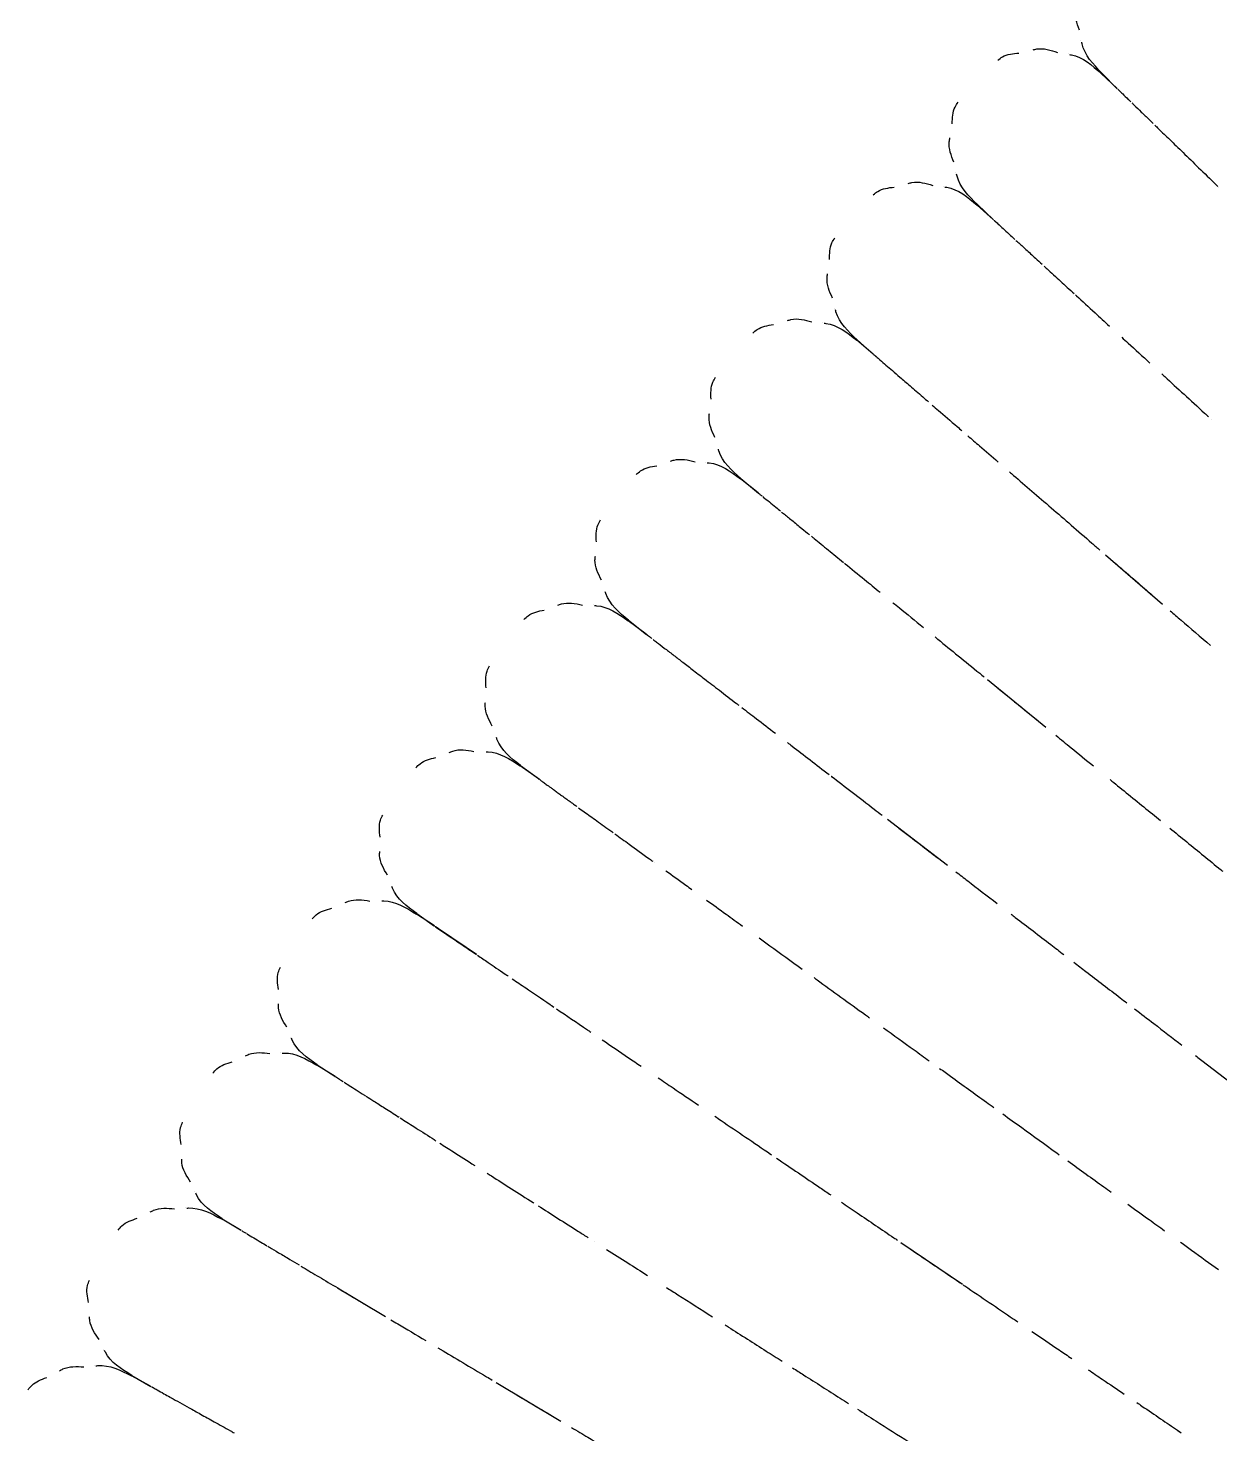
# Model space of a CAD drawing. Extents: x -360 to 379, y -342 to 365.
# Drawn here: x -45.15 to -33.25, y -106.4 to -92.36 of the extents above; entities that cross this region are included whole.
import ezdxf

# ---------------------------------------------------------------- set-up
doc = ezdxf.new("R2010")
doc.units = 0
doc.layers.get('0').update_dxf_attribs({"linetype": 'CONTINUOUS'})

msp = doc.modelspace()

# ---------------------------------------------------------------- linework, layer by layer
at = {"color": 7, "linetype": 'CONTINUOUS'}
for p, q in [((-34.638, -92.488), (-34.638, -92.488)), ((-34.765, -92.62), (-34.765, -92.62)), ((-34.275, -92.968), (-34.435, -92.818)), ((-34.43, -92.813), (-34.275, -92.969)), ((-35.887, -93.809), (-35.887, -93.809)), ((-36.011, -93.943), (-36.011, -93.943)), ((-33.26, -93.954), (-33.26, -93.954)), ((-35.513, -94.276), (-35.674, -94.132)), ((-35.67, -94.127), (-35.509, -94.279)), ((-35.556, -94.237), (-35.556, -94.237)), ((-35.555, -94.236), (-35.555, -94.236)), ((-37.097, -95.164), (-37.097, -95.164)), ((-37.217, -95.303), (-37.217, -95.303)), ((-36.711, -95.619), (-36.875, -95.482)), ((-36.871, -95.477), (-36.707, -95.623)), ((-36.754, -95.583), (-36.754, -95.583)), ((-36.753, -95.582), (-36.753, -95.582)), ((-33.338, -96.269), (-33.338, -96.269)), ((-38.383, -96.697), (-38.383, -96.697)), ((-37.86, -97.005), (-38.036, -96.866)), ((-38.032, -96.861), (-37.857, -97.007)), ((-38.032, -96.861), (-38.032, -96.861)), ((-37.912, -96.964), (-37.912, -96.964)), ((-37.911, -96.962), (-37.911, -96.962)), ((-34.393, -97.623), (-33.822, -98.115)), ((-39.508, -98.124), (-39.508, -98.124)), ((-38.976, -98.417), (-39.157, -98.283)), ((-39.153, -98.278), (-38.974, -98.419)), ((-39.153, -98.278), (-39.153, -98.278)), ((-39.03, -98.377), (-39.03, -98.377)), ((-39.029, -98.376), (-39.029, -98.376)), ((-35.571, -98.87), (-34.988, -99.344)), ((-40.042, -99.868), (-40.235, -99.732)), ((-40.235, -99.732), (-40.235, -99.732)), ((-40.232, -99.727), (-40.054, -99.859)), ((-40.232, -99.727), (-40.232, -99.727)), ((-36.568, -100.265), (-35.97, -100.724)), ((-38.89, -100.699), (-38.89, -100.699)), ((-41.268, -101.206), (-41.089, -101.332)), ((-41.268, -101.206), (-41.268, -101.206)), ((-41.092, -101.33), (-41.272, -101.212)), ((-39.926, -102.121), (-39.899, -102.14)), ((-42.53, -102.44), (-42.53, -102.44)), ((-42.628, -102.594), (-42.628, -102.594)), ((-42.081, -102.834), (-42.264, -102.721)), ((-42.261, -102.716), (-42.075, -102.838)), ((-42.13, -102.804), (-42.13, -102.804)), ((-42.129, -102.802), (-42.129, -102.802)), ((-41.778, -103.027), (-41.778, -103.027)), ((-34.879, -103.596), (-34.853, -103.615)), ((-43.486, -103.985), (-43.486, -103.985)), ((-43.58, -104.142), (-43.58, -104.142)), ((-43.026, -104.367), (-43.212, -104.259)), ((-43.209, -104.253), (-43.022, -104.369)), ((-43.076, -104.338), (-43.076, -104.338)), ((-43.075, -104.336), (-43.075, -104.336)), ((-42.759, -104.526), (-42.759, -104.526)), ((-39.491, -104.484), (-39.491, -104.484)), ((-36.436, -104.49), (-35.819, -104.908)), ((-42.059, -104.944), (-41.58, -105.229)), ((-44.397, -105.558), (-44.397, -105.558)), ((-44.487, -105.717), (-44.487, -105.717)), ((-43.927, -105.925), (-44.116, -105.823)), ((-44.112, -105.818), (-43.922, -105.928)), ((-40.474, -105.889), (-39.829, -106.275)), ((-33.67, -106.367), (-33.636, -106.39))]:
    msp.add_line(p, q, dxfattribs=at)
at = {"color": 7, "linetype": 'CONTINUOUS', "flags": 128}
msp.add_lwpolyline([(-40.673, -101.614), (-40.776, -101.544), (-41.051, -101.357), (-41.065, -101.348), (-41.075, -101.341), (-41.078, -101.34), (-41.079, -101.339), (-41.08, -101.338), (-41.082, -101.337), (-41.084, -101.335), (-41.076, -101.341), (-40.931, -101.439), (-40.673, -101.614), (-40.673, -101.614)], dxfattribs=at)
at = {"color": 7, "linetype": 'CONTINUOUS'}
for points, knots in [([(-34.652, -92.384), (-34.678, -92.315), (-34.708, -92.233), (-34.689, -92.152), (-34.686, -92.14)], [0, 0, 0, 0, 0.847683, 1, 1, 1, 1]), ([(-34.43, -92.813), (-34.515, -92.724), (-34.605, -92.63), (-34.628, -92.509), (-34.629, -92.503)], [0, 0, 0, 0, 0.9485297, 1, 1, 1, 1]), ([(-35.467, -92.685), (-35.452, -92.673), (-35.392, -92.626), (-35.314, -92.619), (-35.256, -92.614)], [0, 0, 0, 0, 0.252425, 1, 1, 1, 1]), ([(-35.115, -92.581), (-35.103, -92.578), (-35.022, -92.557), (-34.94, -92.585), (-34.87, -92.608)], [0, 0, 0, 0, 0.152317, 1, 1, 1, 1]), ([(-34.751, -92.628), (-34.745, -92.629), (-34.622, -92.649), (-34.526, -92.736), (-34.435, -92.818)], [0, 0, 0, 0, 0.05147, 1, 1, 1, 1]), ([(-34.27, -92.973), (-34.269, -92.974), (-34.268, -92.975), (-34.261, -92.982), (-34.247, -92.995), (-34.217, -93.025), (-34.179, -93.062), (-34.148, -93.092), (-34.14, -93.1)], [0, 0, 0, 0, 0.054282, 0.127916, 0.221803, 0.488353, 0.859783, 1, 1, 1, 1]), ([(-35.922, -93.319), (-35.92, -93.261), (-35.918, -93.183), (-35.874, -93.12), (-35.863, -93.104)], [0, 0, 0, 0, 0.747575, 1, 1, 1, 1]), ([(-34.13, -93.109), (-34.122, -93.117), (-34.093, -93.145), (-34.035, -93.202), (-33.972, -93.262), (-33.93, -93.303), (-33.917, -93.316)], [0, 0, 0, 0, 0.1437764, 0.491059, 0.8391526, 1, 1, 1, 1]), ([(-33.9, -93.333), (-33.887, -93.345), (-33.841, -93.39), (-33.748, -93.48), (-33.616, -93.608), (-33.459, -93.761), (-33.344, -93.873), (-33.274, -93.941), (-33.269, -93.945)], [0, 0, 0, 0, 0.073737, 0.275395, 0.493979, 0.729621, 0.982458, 1, 1, 1, 1]), ([(-35.905, -93.704), (-35.932, -93.636), (-35.964, -93.556), (-35.948, -93.474), (-35.946, -93.461)], [0, 0, 0, 0, 0.847683, 1, 1, 1, 1]), ([(-36.362, -93.915), (-36.349, -93.912), (-36.269, -93.889), (-36.186, -93.914), (-36.116, -93.935)], [0, 0, 0, 0, 0.152317, 1, 1, 1, 1]), ([(-35.67, -94.127), (-35.757, -94.041), (-35.85, -93.95), (-35.876, -93.829), (-35.878, -93.823)], [0, 0, 0, 0, 0.94853, 1, 1, 1, 1]), ([(-36.71, -94.029), (-36.696, -94.016), (-36.637, -93.968), (-36.559, -93.959), (-36.501, -93.952)], [0, 0, 0, 0, 0.252425, 1, 1, 1, 1]), ([(-35.996, -93.952), (-35.99, -93.952), (-35.867, -93.968), (-35.768, -94.052), (-35.674, -94.132)], [0, 0, 0, 0, 0.05147, 1, 1, 1, 1]), ([(-35.505, -94.283), (-35.504, -94.283), (-35.503, -94.284), (-35.5, -94.287), (-35.495, -94.292), (-35.482, -94.303), (-35.47, -94.315), (-35.456, -94.328), (-35.455, -94.329)], [0, 0, 0, 0, 0.0465208, 0.1684634, 0.2712052, 0.3911663, 0.9638616, 1, 1, 1, 1]), ([(-37.146, -94.676), (-37.146, -94.618), (-37.146, -94.54), (-37.104, -94.476), (-37.094, -94.46)], [0, 0, 0, 0, 0.747575, 1, 1, 1, 1]), ([(-35.45, -94.333), (-35.434, -94.347), (-35.401, -94.378), (-35.349, -94.426), (-35.311, -94.461), (-35.297, -94.474)], [0, 0, 0, 0, 0.373383, 0.765055, 1, 1, 1, 1]), ([(-35.286, -94.484), (-35.279, -94.489), (-35.25, -94.517), (-35.185, -94.576), (-35.105, -94.649), (-35.047, -94.702), (-35.025, -94.723)], [0, 0, 0, 0, 0.086558, 0.414001, 0.774394, 1, 1, 1, 1]), ([(-35.005, -94.741), (-34.995, -94.75), (-34.944, -94.796), (-34.846, -94.887), (-34.751, -94.974), (-34.705, -95.015)], [0, 0, 0, 0, 0.109211, 0.575394, 1, 1, 1, 1]), ([(-37.118, -95.061), (-37.147, -94.994), (-37.182, -94.914), (-37.168, -94.832), (-37.166, -94.819)], [0, 0, 0, 0, 0.847683, 1, 1, 1, 1]), ([(-34.691, -95.029), (-34.687, -95.032), (-34.627, -95.087), (-34.517, -95.188), (-34.401, -95.295), (-34.352, -95.339)], [0, 0, 0, 0, 0.034305, 0.597294, 1, 1, 1, 1]), ([(-37.568, -95.285), (-37.556, -95.281), (-37.477, -95.256), (-37.393, -95.278), (-37.322, -95.298)], [0, 0, 0, 0, 0.1523173, 1, 1, 1, 1]), ([(-37.202, -95.311), (-37.196, -95.311), (-37.073, -95.324), (-36.971, -95.405), (-36.875, -95.482)], [0, 0, 0, 0, 0.05147, 1, 1, 1, 1]), ([(-36.871, -95.477), (-36.961, -95.393), (-37.056, -95.304), (-37.086, -95.184), (-37.087, -95.178)], [0, 0, 0, 0, 0.94853, 1, 1, 1, 1]), ([(-37.914, -95.409), (-37.899, -95.396), (-37.842, -95.345), (-37.765, -95.334), (-37.707, -95.325)], [0, 0, 0, 0, 0.252425, 1, 1, 1, 1]), ([(-34.23, -95.451), (-34.209, -95.471), (-34.122, -95.55), (-34.023, -95.641), (-33.948, -95.709)], [0, 0, 0, 0, 0.242024, 1, 1, 1, 1]), ([(-36.7, -95.628), (-36.688, -95.639), (-36.67, -95.654), (-36.684, -95.642), (-36.689, -95.638), (-36.693, -95.635), (-36.695, -95.633), (-36.697, -95.632), (-36.698, -95.631), (-36.699, -95.63), (-36.7, -95.629), (-36.701, -95.628), (-36.702, -95.627), (-36.704, -95.625), (-36.7, -95.628), (-36.694, -95.633), (-36.687, -95.64), (-36.672, -95.653), (-36.64, -95.681), (-36.587, -95.726), (-36.52, -95.784), (-36.441, -95.853), (-36.34, -95.939), (-36.245, -96.022), (-36.178, -96.08), (-36.158, -96.097)], [0, 0, 0, 0, 0.02278, 0.031471, 0.037788, 0.04051, 0.042538, 0.043336, 0.044032, 0.044677, 0.045337, 0.046653, 0.04877, 0.051716, 0.079653, 0.107256, 0.128894, 0.15398, 0.247952, 0.375756, 0.494994, 0.616477, 0.765665, 0.931945, 1, 1, 1, 1]), ([(-38.33, -96.069), (-38.332, -96.01), (-38.334, -95.932), (-38.295, -95.867), (-38.285, -95.85)], [0, 0, 0, 0, 0.747575, 1, 1, 1, 1]), ([(-33.831, -95.816), (-33.821, -95.826), (-33.688, -95.948), (-33.531, -96.092), (-33.378, -96.232), (-33.365, -96.243)], [0, 0, 0, 0, 0.0708214, 0.9214281, 1, 1, 1, 1]), ([(-36.121, -96.129), (-36.101, -96.146), (-36.025, -96.212), (-35.926, -96.298), (-35.841, -96.371), (-35.825, -96.385)], [0, 0, 0, 0, 0.224473, 0.85493, 1, 1, 1, 1]), ([(-38.291, -96.452), (-38.322, -96.386), (-38.359, -96.307), (-38.348, -96.224), (-38.346, -96.212)], [0, 0, 0, 0, 0.847683, 1, 1, 1, 1]), ([(-35.767, -96.435), (-35.728, -96.468), (-35.635, -96.549), (-35.527, -96.642), (-35.464, -96.697)], [0, 0, 0, 0, 0.41248, 1, 1, 1, 1]), ([(-38.032, -96.861), (-38.125, -96.779), (-38.222, -96.694), (-38.256, -96.575), (-38.257, -96.569)], [0, 0, 0, 0, 0.948884, 1, 1, 1, 1]), ([(-38.735, -96.689), (-38.723, -96.685), (-38.644, -96.657), (-38.56, -96.677), (-38.489, -96.695)], [0, 0, 0, 0, 0.1523173, 1, 1, 1, 1]), ([(-38.368, -96.704), (-38.362, -96.705), (-38.238, -96.713), (-38.135, -96.792), (-38.036, -96.866)], [0, 0, 0, 0, 0.05147, 1, 1, 1, 1]), ([(-39.077, -96.823), (-39.063, -96.81), (-39.007, -96.757), (-38.93, -96.744), (-38.872, -96.734)], [0, 0, 0, 0, 0.252425, 1, 1, 1, 1]), ([(-35.351, -96.795), (-35.337, -96.807), (-35.209, -96.917), (-34.933, -97.155), (-34.644, -97.406), (-34.474, -97.553), (-34.447, -97.576)], [0, 0, 0, 0, 0.0524317, 0.4830759, 0.9187536, 1, 1, 1, 1]), ([(-37.86, -97.005), (-37.86, -97.005), (-37.86, -97.005), (-37.853, -97.011), (-37.841, -97.021), (-37.828, -97.031), (-37.82, -97.037)], [0, 0, 0, 0, 0.0228171, 0.3109636, 0.5786278, 1, 1, 1, 1]), ([(-37.814, -97.043), (-37.812, -97.044), (-37.794, -97.059), (-37.75, -97.094), (-37.692, -97.141), (-37.651, -97.175), (-37.635, -97.188)], [0, 0, 0, 0, 0.046647, 0.424241, 0.772603, 1, 1, 1, 1]), ([(-39.474, -97.495), (-39.477, -97.436), (-39.482, -97.358), (-39.444, -97.292), (-39.434, -97.275)], [0, 0, 0, 0, 0.747575, 1, 1, 1, 1]), ([(-37.625, -97.197), (-37.619, -97.201), (-37.588, -97.226), (-37.521, -97.281), (-37.436, -97.351), (-37.373, -97.402), (-37.348, -97.422)], [0, 0, 0, 0, 0.0754769, 0.4013776, 0.7599734, 1, 1, 1, 1]), ([(-37.328, -97.438), (-37.319, -97.446), (-37.267, -97.488), (-37.162, -97.574), (-37.059, -97.658), (-37.008, -97.699)], [0, 0, 0, 0, 0.095135, 0.55547, 1, 1, 1, 1]), ([(-39.424, -97.877), (-39.457, -97.811), (-39.496, -97.734), (-39.487, -97.651), (-39.485, -97.638)], [0, 0, 0, 0, 0.847683, 1, 1, 1, 1]), ([(-36.998, -97.708), (-36.995, -97.71), (-36.933, -97.76), (-36.818, -97.854), (-36.694, -97.955), (-36.641, -97.998)], [0, 0, 0, 0, 0.0221656, 0.5863843, 1, 1, 1, 1]), ([(-34.285, -97.715), (-34.22, -97.772), (-34.101, -97.875), (-33.975, -97.983), (-33.919, -98.032)], [0, 0, 0, 0, 0.549089, 1, 1, 1, 1]), ([(-39.86, -98.127), (-39.848, -98.122), (-39.771, -98.092), (-39.686, -98.11), (-39.614, -98.125)], [0, 0, 0, 0, 0.1523173, 1, 1, 1, 1]), ([(-39.153, -98.278), (-39.248, -98.199), (-39.347, -98.116), (-39.384, -97.998), (-39.386, -97.992)], [0, 0, 0, 0, 0.948884, 1, 1, 1, 1]), ([(-36.514, -98.102), (-36.492, -98.119), (-36.399, -98.195), (-36.293, -98.282), (-36.21, -98.349)], [0, 0, 0, 0, 0.227274, 1, 1, 1, 1]), ([(-40.198, -98.27), (-40.184, -98.257), (-40.13, -98.203), (-40.053, -98.187), (-39.996, -98.175)], [0, 0, 0, 0, 0.252425, 1, 1, 1, 1]), ([(-39.493, -98.131), (-39.487, -98.131), (-39.363, -98.136), (-39.257, -98.212), (-39.157, -98.283)], [0, 0, 0, 0, 0.05147, 1, 1, 1, 1]), ([(-33.746, -98.182), (-33.71, -98.213), (-33.579, -98.326), (-33.443, -98.443), (-33.344, -98.529)], [0, 0, 0, 0, 0.273461, 1, 1, 1, 1]), ([(-38.975, -98.418), (-38.975, -98.418), (-38.976, -98.418), (-38.964, -98.427), (-38.947, -98.439), (-38.925, -98.456), (-38.921, -98.46)], [0, 0, 0, 0, 0.067518, 0.172922, 0.829487, 1, 1, 1, 1]), ([(-38.908, -98.469), (-38.897, -98.478), (-38.865, -98.502), (-38.799, -98.553), (-38.715, -98.617), (-38.622, -98.689), (-38.517, -98.769), (-38.393, -98.865), (-38.244, -98.979), (-38.129, -99.067), (-38.06, -99.12), (-38.052, -99.126)], [0, 0, 0, 0, 0.067609, 0.194535, 0.317205, 0.428081, 0.549812, 0.682474, 0.826149, 0.980923, 1, 1, 1, 1]), ([(-36.094, -98.444), (-36.084, -98.452), (-35.945, -98.565), (-35.78, -98.7), (-35.618, -98.831), (-35.603, -98.844)], [0, 0, 0, 0, 0.062819, 0.913231, 1, 1, 1, 1]), ([(-40.575, -98.953), (-40.58, -98.895), (-40.587, -98.817), (-40.551, -98.75), (-40.542, -98.733)], [0, 0, 0, 0, 0.747575, 1, 1, 1, 1]), ([(-35.466, -98.955), (-35.377, -99.027), (-35.248, -99.132), (-35.112, -99.244), (-35.069, -99.279)], [0, 0, 0, 0, 0.6854182, 1, 1, 1, 1]), ([(-40.514, -99.334), (-40.549, -99.269), (-40.59, -99.193), (-40.584, -99.11), (-40.583, -99.097)], [0, 0, 0, 0, 0.847683, 1, 1, 1, 1]), ([(-38.022, -99.149), (-37.975, -99.186), (-37.871, -99.265), (-37.752, -99.356), (-37.688, -99.406)], [0, 0, 0, 0, 0.458183, 1, 1, 1, 1]), ([(-40.232, -99.727), (-40.329, -99.651), (-40.431, -99.571), (-40.471, -99.454), (-40.473, -99.448)], [0, 0, 0, 0, 0.948884, 1, 1, 1, 1]), ([(-37.567, -99.499), (-37.551, -99.51), (-37.424, -99.608), (-37.279, -99.72), (-37.151, -99.818)], [0, 0, 0, 0, 0.120629, 1, 1, 1, 1]), ([(-34.888, -99.426), (-34.838, -99.467), (-34.715, -99.567), (-34.588, -99.671), (-34.513, -99.732)], [0, 0, 0, 0, 0.412261, 1, 1, 1, 1]), ([(-41.276, -99.75), (-41.263, -99.736), (-41.211, -99.68), (-41.135, -99.662), (-41.078, -99.649)], [0, 0, 0, 0, 0.252425, 1, 1, 1, 1]), ([(-40.943, -99.597), (-40.932, -99.592), (-40.855, -99.559), (-40.769, -99.574), (-40.697, -99.587)], [0, 0, 0, 0, 0.152317, 1, 1, 1, 1]), ([(-40.576, -99.59), (-40.569, -99.59), (-40.446, -99.592), (-40.338, -99.664), (-40.235, -99.732)], [0, 0, 0, 0, 0.0511155, 1, 1, 1, 1]), ([(-40.051, -99.861), (-40.051, -99.861), (-40.052, -99.86), (-40.05, -99.862), (-40.047, -99.864), (-40.046, -99.865)], [0, 0, 0, 0, 0.091414, 0.554022, 1, 1, 1, 1]), ([(-40.04, -99.869), (-40.037, -99.871), (-40.029, -99.877), (-40.006, -99.893), (-39.974, -99.917), (-39.937, -99.943), (-39.901, -99.969), (-39.868, -99.993), (-39.831, -100.02), (-39.777, -100.059), (-39.724, -100.097), (-39.68, -100.129), (-39.669, -100.137)], [0, 0, 0, 0, 0.052451, 0.142743, 0.257633, 0.395446, 0.473028, 0.557598, 0.649182, 0.747804, 0.935091, 1, 1, 1, 1]), ([(-37.13, -99.834), (-37.129, -99.835), (-36.995, -99.937), (-36.824, -100.068), (-36.648, -100.204), (-36.622, -100.224)], [0, 0, 0, 0, 0.005702, 0.851945, 1, 1, 1, 1]), ([(-34.346, -99.868), (-34.321, -99.888), (-34.181, -100.002), (-34.012, -100.14), (-33.869, -100.256), (-33.842, -100.278)], [0, 0, 0, 0, 0.150681, 0.838459, 1, 1, 1, 1]), ([(-41.634, -100.443), (-41.641, -100.385), (-41.65, -100.308), (-41.616, -100.239), (-41.607, -100.222)], [0, 0, 0, 0, 0.747575, 1, 1, 1, 1]), ([(-39.652, -100.149), (-39.634, -100.162), (-39.578, -100.203), (-39.467, -100.282), (-39.37, -100.352), (-39.311, -100.395), (-39.307, -100.399)], [0, 0, 0, 0, 0.1793966, 0.5555696, 0.9638438, 1, 1, 1, 1]), ([(-36.455, -100.352), (-36.384, -100.407), (-36.259, -100.502), (-36.126, -100.604), (-36.069, -100.648)], [0, 0, 0, 0, 0.567486, 1, 1, 1, 1]), ([(-33.75, -100.353), (-33.693, -100.399), (-33.524, -100.537), (-33.347, -100.682), (-33.229, -100.778), (-33.221, -100.784)], [0, 0, 0, 0, 0.318759, 0.955851, 1, 1, 1, 1]), ([(-39.289, -100.411), (-39.242, -100.445), (-39.132, -100.524), (-39.007, -100.615), (-38.922, -100.676), (-38.912, -100.684)], [0, 0, 0, 0, 0.39961, 0.925224, 1, 1, 1, 1]), ([(-41.561, -100.822), (-41.598, -100.759), (-41.642, -100.684), (-41.638, -100.6), (-41.637, -100.588)], [0, 0, 0, 0, 0.847683, 1, 1, 1, 1]), ([(-38.78, -100.779), (-38.716, -100.825), (-38.634, -100.884), (-38.54, -100.952), (-38.52, -100.967)], [0, 0, 0, 0, 0.782514, 1, 1, 1, 1]), ([(-35.887, -100.788), (-35.847, -100.818), (-35.712, -100.922), (-35.573, -101.029), (-35.474, -101.104)], [0, 0, 0, 0, 0.292798, 1, 1, 1, 1]), ([(-41.983, -101.097), (-41.971, -101.092), (-41.896, -101.057), (-41.81, -101.07), (-41.737, -101.081)], [0, 0, 0, 0, 0.152317, 1, 1, 1, 1]), ([(-41.268, -101.206), (-41.367, -101.133), (-41.472, -101.057), (-41.515, -100.941), (-41.518, -100.935)], [0, 0, 0, 0, 0.948884, 1, 1, 1, 1]), ([(-42.312, -101.26), (-42.299, -101.245), (-42.248, -101.189), (-42.172, -101.168), (-42.116, -101.153)], [0, 0, 0, 0, 0.2524251, 1, 1, 1, 1]), ([(-41.616, -101.08), (-41.61, -101.08), (-41.486, -101.078), (-41.376, -101.146), (-41.272, -101.212)], [0, 0, 0, 0, 0.051116, 1, 1, 1, 1]), ([(-38.375, -101.071), (-38.311, -101.117), (-38.197, -101.199), (-38.071, -101.291), (-38.016, -101.331)], [0, 0, 0, 0, 0.5638671, 1, 1, 1, 1]), ([(-35.335, -101.211), (-35.321, -101.222), (-35.19, -101.323), (-35.012, -101.459), (-34.851, -101.583), (-34.807, -101.616)], [0, 0, 0, 0, 0.081658, 0.752926, 1, 1, 1, 1]), ([(-41.083, -101.335), (-41.084, -101.335), (-41.084, -101.335), (-41.081, -101.337), (-41.079, -101.339)], [0, 0, 0, 0, 0.30573, 1, 1, 1, 1]), ([(-41.074, -101.342), (-41.073, -101.343), (-41.068, -101.346), (-41.053, -101.356), (-41.02, -101.378), (-40.977, -101.408), (-40.926, -101.442), (-40.888, -101.468), (-40.849, -101.495), (-40.785, -101.538), (-40.73, -101.575), (-40.683, -101.607), (-40.678, -101.611)], [0, 0, 0, 0, 0.019738, 0.096752, 0.165232, 0.376507, 0.481422, 0.564726, 0.655106, 0.75259, 0.973032, 1, 1, 1, 1]), ([(-37.851, -101.449), (-37.815, -101.475), (-37.678, -101.575), (-37.529, -101.682), (-37.42, -101.761)], [0, 0, 0, 0, 0.26212, 1, 1, 1, 1]), ([(-40.66, -101.623), (-40.626, -101.646), (-40.541, -101.704), (-40.438, -101.774), (-40.365, -101.823), (-40.355, -101.83)], [0, 0, 0, 0, 0.372847, 0.914038, 1, 1, 1, 1]), ([(-42.649, -101.964), (-42.657, -101.906), (-42.669, -101.828), (-42.637, -101.759), (-42.629, -101.742)], [0, 0, 0, 0, 0.747575, 1, 1, 1, 1]), ([(-34.707, -101.693), (-34.667, -101.724), (-34.512, -101.843), (-34.335, -101.978), (-34.201, -102.081), (-34.179, -102.098)], [0, 0, 0, 0, 0.2252223, 0.8757997, 1, 1, 1, 1]), ([(-40.315, -101.857), (-40.27, -101.887), (-40.152, -101.968), (-40.023, -102.055), (-39.931, -102.117), (-39.93, -102.119)], [0, 0, 0, 0, 0.372536, 0.9873899, 1, 1, 1, 1]), ([(-37.302, -101.846), (-37.292, -101.853), (-37.127, -101.973), (-36.94, -102.108), (-36.761, -102.237), (-36.747, -102.247)], [0, 0, 0, 0, 0.057752, 0.927384, 1, 1, 1, 1]), ([(-42.565, -102.34), (-42.604, -102.278), (-42.65, -102.204), (-42.648, -102.121), (-42.648, -102.108)], [0, 0, 0, 0, 0.847683, 1, 1, 1, 1]), ([(-39.872, -102.158), (-39.773, -102.225), (-39.665, -102.298), (-39.542, -102.382), (-39.531, -102.389)], [0, 0, 0, 0, 0.911145, 1, 1, 1, 1]), ([(-34.102, -102.157), (-34.037, -102.207), (-33.877, -102.33), (-33.722, -102.449), (-33.629, -102.52)], [0, 0, 0, 0, 0.400603, 1, 1, 1, 1]), ([(-42.261, -102.716), (-42.362, -102.646), (-42.469, -102.572), (-42.516, -102.458), (-42.518, -102.452)], [0, 0, 0, 0, 0.94853, 1, 1, 1, 1]), ([(-39.417, -102.466), (-39.331, -102.525), (-39.208, -102.609), (-39.07, -102.702), (-39.028, -102.731)], [0, 0, 0, 0, 0.692666, 1, 1, 1, 1]), ([(-36.609, -102.347), (-36.507, -102.42), (-36.355, -102.53), (-36.202, -102.64), (-36.152, -102.677)], [0, 0, 0, 0, 0.67283, 1, 1, 1, 1]), ([(-42.979, -102.627), (-42.967, -102.622), (-42.892, -102.585), (-42.806, -102.595), (-42.733, -102.604)], [0, 0, 0, 0, 0.152317, 1, 1, 1, 1]), ([(-42.612, -102.599), (-42.606, -102.599), (-42.482, -102.593), (-42.37, -102.659), (-42.264, -102.721)], [0, 0, 0, 0, 0.0514703, 1, 1, 1, 1]), ([(-43.302, -102.799), (-43.29, -102.785), (-43.241, -102.726), (-43.166, -102.704), (-43.11, -102.687)], [0, 0, 0, 0, 0.252425, 1, 1, 1, 1]), ([(-36.048, -102.752), (-36.011, -102.778), (-35.856, -102.891), (-35.674, -103.022), (-35.531, -103.125), (-35.506, -103.143)], [0, 0, 0, 0, 0.2005821, 0.8623566, 1, 1, 1, 1]), ([(-33.493, -102.624), (-33.477, -102.637), (-33.307, -102.767), (-33.13, -102.903), (-32.981, -103.018), (-32.969, -103.026)], [0, 0, 0, 0, 0.088893, 0.930879, 1, 1, 1, 1]), ([(-42.071, -102.841), (-42.071, -102.84), (-42.074, -102.839), (-42.072, -102.84), (-42.068, -102.842), (-42.059, -102.848), (-42.042, -102.859), (-42.023, -102.871), (-42.004, -102.883), (-42.002, -102.885)], [0, 0, 0, 0, 0.005386, 0.064143, 0.203041, 0.326743, 0.48059, 0.926945, 1, 1, 1, 1]), ([(-41.993, -102.89), (-41.977, -102.9), (-41.942, -102.923), (-41.872, -102.967), (-41.817, -103.002), (-41.783, -103.024), (-41.78, -103.026)], [0, 0, 0, 0, 0.274953, 0.615736, 0.964378, 1, 1, 1, 1]), ([(-38.859, -102.845), (-38.809, -102.879), (-38.681, -102.966), (-38.541, -103.061), (-38.456, -103.119)], [0, 0, 0, 0, 0.385948, 1, 1, 1, 1]), ([(-41.773, -103.03), (-41.748, -103.046), (-41.69, -103.083), (-41.583, -103.151), (-41.498, -103.205), (-41.447, -103.238), (-41.444, -103.239)], [0, 0, 0, 0, 0.258681, 0.603586, 0.979378, 1, 1, 1, 1]), ([(-43.619, -103.513), (-43.629, -103.455), (-43.643, -103.378), (-43.613, -103.308), (-43.605, -103.29)], [0, 0, 0, 0, 0.747575, 1, 1, 1, 1]), ([(-41.434, -103.246), (-41.389, -103.275), (-41.288, -103.339), (-41.167, -103.416), (-41.089, -103.466), (-41.077, -103.474)], [0, 0, 0, 0, 0.409433, 0.90782, 1, 1, 1, 1]), ([(-38.293, -103.23), (-38.271, -103.244), (-38.092, -103.366), (-37.9, -103.496), (-37.73, -103.612), (-37.727, -103.614)], [0, 0, 0, 0, 0.119349, 0.984879, 1, 1, 1, 1]), ([(-35.417, -103.207), (-35.354, -103.253), (-35.175, -103.382), (-34.991, -103.515), (-34.873, -103.6), (-34.867, -103.604)], [0, 0, 0, 0, 0.340067, 0.965925, 1, 1, 1, 1]), ([(-41.036, -103.5), (-40.992, -103.528), (-40.884, -103.596), (-40.762, -103.675), (-40.689, -103.721)], [0, 0, 0, 0, 0.407234, 1, 1, 1, 1]), ([(-43.525, -103.887), (-43.565, -103.825), (-43.613, -103.753), (-43.614, -103.67), (-43.614, -103.657)], [0, 0, 0, 0, 0.8476827, 1, 1, 1, 1]), ([(-37.676, -103.648), (-37.531, -103.747), (-37.351, -103.869), (-37.169, -103.992), (-37.134, -104.016)], [0, 0, 0, 0, 0.8053041, 1, 1, 1, 1]), ([(-34.768, -103.676), (-34.646, -103.764), (-34.498, -103.871), (-34.359, -103.971), (-34.334, -103.989)], [0, 0, 0, 0, 0.8213894, 1, 1, 1, 1]), ([(-40.565, -103.8), (-40.551, -103.808), (-40.41, -103.898), (-40.252, -103.999), (-40.1, -104.096), (-40.098, -104.097)], [0, 0, 0, 0, 0.097632, 0.985668, 1, 1, 1, 1]), ([(-43.209, -104.253), (-43.312, -104.186), (-43.421, -104.116), (-43.472, -104.003), (-43.474, -103.997)], [0, 0, 0, 0, 0.94853, 1, 1, 1, 1]), ([(-43.929, -104.186), (-43.918, -104.18), (-43.844, -104.141), (-43.758, -104.148), (-43.685, -104.155)], [0, 0, 0, 0, 0.152317, 1, 1, 1, 1]), ([(-43.564, -104.147), (-43.558, -104.147), (-43.434, -104.137), (-43.32, -104.2), (-43.212, -104.259)], [0, 0, 0, 0, 0.05147, 1, 1, 1, 1]), ([(-40.057, -104.123), (-39.925, -104.207), (-39.763, -104.311), (-39.588, -104.422), (-39.556, -104.443)], [0, 0, 0, 0, 0.8165454, 1, 1, 1, 1]), ([(-37.029, -104.088), (-36.976, -104.123), (-36.801, -104.242), (-36.613, -104.37), (-36.48, -104.46), (-36.468, -104.468)], [0, 0, 0, 0, 0.282709, 0.93376, 1, 1, 1, 1]), ([(-34.17, -104.108), (-34.098, -104.16), (-33.97, -104.252), (-33.853, -104.336), (-33.803, -104.373)], [0, 0, 0, 0, 0.566632, 1, 1, 1, 1]), ([(-44.248, -104.367), (-44.236, -104.352), (-44.189, -104.292), (-44.114, -104.268), (-44.059, -104.249)], [0, 0, 0, 0, 0.252425, 1, 1, 1, 1]), ([(-43.014, -104.373), (-43.014, -104.373), (-43.013, -104.374), (-43.007, -104.378), (-42.995, -104.385), (-42.981, -104.393), (-42.971, -104.399)], [0, 0, 0, 0, 0.025954, 0.213351, 0.44721, 1, 1, 1, 1]), ([(-42.965, -104.403), (-42.964, -104.403), (-42.945, -104.415), (-42.897, -104.443), (-42.832, -104.482), (-42.784, -104.511), (-42.764, -104.523)], [0, 0, 0, 0, 0.031226, 0.40505, 0.749712, 1, 1, 1, 1]), ([(-42.754, -104.529), (-42.749, -104.532), (-42.717, -104.551), (-42.644, -104.594), (-42.547, -104.652), (-42.474, -104.696), (-42.443, -104.714)], [0, 0, 0, 0, 0.057629, 0.379989, 0.734841, 1, 1, 1, 1]), ([(-39.372, -104.56), (-39.303, -104.604), (-39.171, -104.688), (-39.031, -104.777), (-38.965, -104.819)], [0, 0, 0, 0, 0.526859, 1, 1, 1, 1]), ([(-36.405, -104.511), (-36.319, -104.57), (-36.129, -104.698), (-35.943, -104.825), (-35.842, -104.893)], [0, 0, 0, 0, 0.455069, 1, 1, 1, 1]), ([(-33.642, -104.489), (-33.605, -104.515), (-33.472, -104.612), (-33.352, -104.699), (-33.265, -104.762)], [0, 0, 0, 0, 0.270314, 1, 1, 1, 1]), ([(-42.424, -104.726), (-42.416, -104.73), (-42.361, -104.764), (-42.24, -104.836), (-42.054, -104.946), (-41.864, -105.06), (-41.725, -105.143), (-41.664, -105.179)], [0, 0, 0, 0, 0.037584, 0.271444, 0.523782, 0.794745, 1, 1, 1, 1]), ([(-44.544, -105.09), (-44.556, -105.032), (-44.571, -104.956), (-44.543, -104.885), (-44.536, -104.867)], [0, 0, 0, 0, 0.747575, 1, 1, 1, 1]), ([(-38.774, -104.941), (-38.736, -104.965), (-38.586, -105.06), (-38.432, -105.159), (-38.316, -105.233)], [0, 0, 0, 0, 0.252141, 1, 1, 1, 1]), ([(-35.812, -104.914), (-35.807, -104.917), (-35.637, -105.032), (-35.452, -105.158), (-35.282, -105.273), (-35.267, -105.284)], [0, 0, 0, 0, 0.024667, 0.910896, 1, 1, 1, 1]), ([(-44.438, -105.46), (-44.481, -105.4), (-44.531, -105.329), (-44.534, -105.246), (-44.534, -105.233)], [0, 0, 0, 0, 0.8476827, 1, 1, 1, 1]), ([(-41.525, -105.262), (-41.503, -105.276), (-41.396, -105.339), (-41.274, -105.412), (-41.177, -105.47)], [0, 0, 0, 0, 0.206353, 1, 1, 1, 1]), ([(-38.188, -105.314), (-38.177, -105.321), (-38.042, -105.407), (-37.851, -105.529), (-37.673, -105.642), (-37.621, -105.675)], [0, 0, 0, 0, 0.059357, 0.723055, 1, 1, 1, 1]), ([(-35.126, -105.379), (-35.033, -105.442), (-34.896, -105.535), (-34.77, -105.621), (-34.729, -105.649)], [0, 0, 0, 0, 0.673429, 1, 1, 1, 1]), ([(-41.059, -105.541), (-41.05, -105.546), (-40.898, -105.637), (-40.714, -105.746), (-40.533, -105.854), (-40.514, -105.866)], [0, 0, 0, 0, 0.051754, 0.902024, 1, 1, 1, 1]), ([(-44.112, -105.818), (-44.218, -105.754), (-44.329, -105.686), (-44.382, -105.575), (-44.385, -105.569)], [0, 0, 0, 0, 0.94853, 1, 1, 1, 1]), ([(-45.148, -105.962), (-45.136, -105.946), (-45.09, -105.885), (-45.017, -105.859), (-44.962, -105.839)], [0, 0, 0, 0, 0.252425, 1, 1, 1, 1]), ([(-44.834, -105.771), (-44.823, -105.765), (-44.751, -105.724), (-44.664, -105.729), (-44.591, -105.733)], [0, 0, 0, 0, 0.152317, 1, 1, 1, 1]), ([(-44.47, -105.722), (-44.464, -105.721), (-44.341, -105.708), (-44.225, -105.767), (-44.116, -105.823)], [0, 0, 0, 0, 0.05147, 1, 1, 1, 1]), ([(-37.516, -105.742), (-37.479, -105.766), (-37.32, -105.867), (-37.132, -105.987), (-36.985, -106.081), (-36.957, -106.099)], [0, 0, 0, 0, 0.195608, 0.847638, 1, 1, 1, 1]), ([(-34.564, -105.761), (-34.517, -105.793), (-34.39, -105.879), (-34.276, -105.956), (-34.205, -106.004)], [0, 0, 0, 0, 0.373209, 1, 1, 1, 1]), ([(-43.916, -105.931), (-43.916, -105.931), (-43.915, -105.931), (-43.91, -105.934), (-43.904, -105.938), (-43.889, -105.946), (-43.855, -105.965), (-43.8, -105.996), (-43.752, -106.023), (-43.731, -106.034)], [0, 0, 0, 0, 0.026292, 0.08291, 0.12536, 0.17474, 0.411035, 0.744263, 1, 1, 1, 1]), ([(-40.354, -105.961), (-40.261, -106.017), (-40.121, -106.101), (-39.972, -106.189), (-39.922, -106.219)], [0, 0, 0, 0, 0.664116, 1, 1, 1, 1]), ([(-43.726, -106.037), (-43.723, -106.039), (-43.696, -106.054), (-43.635, -106.088), (-43.538, -106.142), (-43.424, -106.206), (-43.287, -106.282), (-43.174, -106.345), (-43.103, -106.385), (-43.09, -106.392)], [0, 0, 0, 0, 0.0148857, 0.1826601, 0.3498378, 0.5338288, 0.734753, 0.952737, 1, 1, 1, 1]), ([(-34.079, -106.09), (-34.062, -106.101), (-33.915, -106.201), (-33.772, -106.298), (-33.659, -106.375), (-33.653, -106.379)], [0, 0, 0, 0, 0.108454, 0.947688, 1, 1, 1, 1]), ([(-36.868, -106.155), (-36.807, -106.194), (-36.632, -106.305), (-36.464, -106.412), (-36.355, -106.482)], [0, 0, 0, 0, 0.349852, 1, 1, 1, 1]), ([(-39.722, -106.339), (-39.668, -106.371), (-39.531, -106.453), (-39.389, -106.537), (-39.303, -106.589)], [0, 0, 0, 0, 0.391623, 1, 1, 1, 1])]:
    msp.add_open_spline(points, degree=3, knots=knots, dxfattribs=at)

doc.saveas('drawing.dxf')
